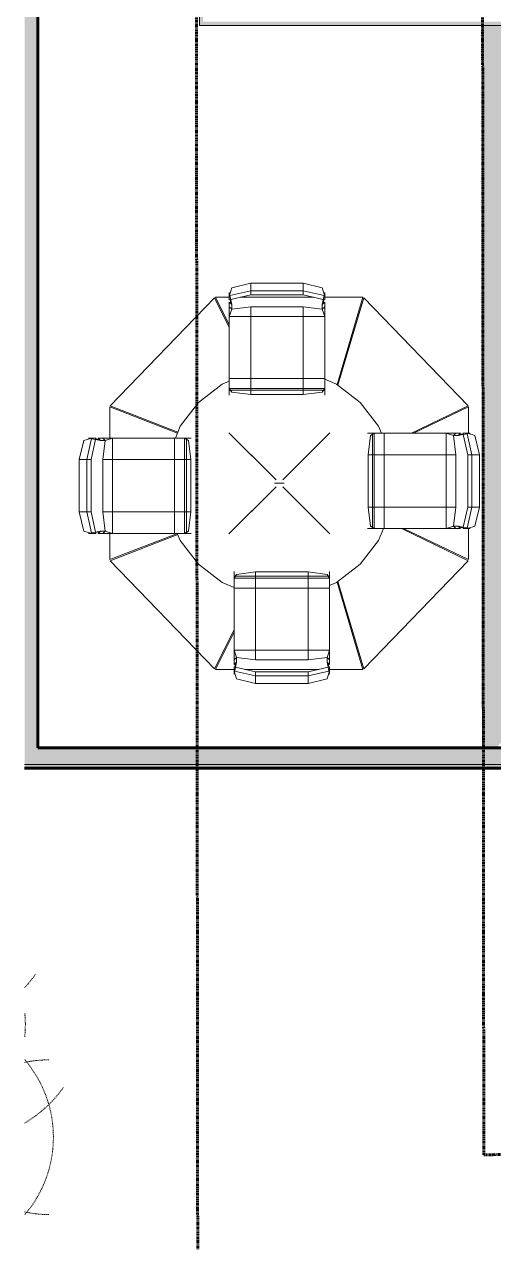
# Model space of a CAD drawing. Header units: inches. Extents: x -4061 to -1937, y 9836 to 11171.
# Drawn here: x -3963.4 to -3865.1, y 9871.2 to 10128 of the extents above; entities that cross this region are included whole.
import ezdxf

# ---------------------------------------------------------------- set-up
doc = ezdxf.new("R2010")
doc.units = ezdxf.units.IN
doc.header["$MEASUREMENT"] = 0
doc.linetypes.add('Dash', pattern=[0.25, 0.125, -0.125])
doc.linetypes.add('Double Dash 3_8_', pattern=[1, 0.375, -0.125, 0.125, -0.125, 0.125, -0.125])
for name, color, linetype, lineweight in [('0-1', 7, 'Continuous', 5), ('0-2', 7, 'Continuous', 9), ('0-3', 53, 'Continuous', 9), ('0-4', 250, 'Double Dash 3_8_', 60), ('A-DETL-GENF-HDLN-1', 53, 'Dash', 9), ('A-DETL-MBND-3', 7, 'Continuous', 9), ('A-DETL-MBND-5', 247, 'Continuous', 9), ('A-WALL-2', 250, 'Continuous', 60), ('A-WALL-3', 10, 'Continuous', 18), ('A-WALL-4', 23, 'Continuous', 5), ('A-WALL-5', 243, 'Continuous', 18), ('C-PROP-LINE-1', 250, 'Double Dash 3_8_', 60), ('L-SITE', 91, 'Continuous', 9)]:
    doc.layers.add(name, color=color, linetype=linetype, lineweight=lineweight)

# ---------------------------------------------------------------- blocks, each defined once
blk = doc.blocks.new('fountain grass 26747 - fountain grass 26747-V39-ENLARGED RCP - 1ST FLOOR PLAN - WEST')
at = {"layer": 'A-DETL-GENF-HDLN-1'}
for centre, radius, start, end in [((-25.61, 5.7), 26.24, 46.8696, 54.5466), ((0, 0), 25, 83.9269, 95.1074)]:
    blk.add_arc(centre, radius, start, end, dxfattribs=at)
blk = doc.blocks.new('fountain grass 26747 - fountain grass 26747-V40-ENLARGED RCP - 1ST FLOOR PLAN - WEST')
at = {"layer": 'A-DETL-GENF-HDLN-1'}
for centre, radius, start, end in [((-25.61, 5.7), 26.24, 30.3894, 54.5466), ((0, 0), 25, 49.5188, 130.5804), ((10.02, 24.25), 26.24, 180.4534, 191.6662), ((-10.02, 24.25), 26.24, 348.3338, 359.5466)]:
    blk.add_arc(centre, radius, start, end, dxfattribs=at)
blk = doc.blocks.new('CTR  - Topography_rvt-1-ENLARGED RCP - 1ST FLOOR PLAN - WEST')
at = {"layer": '0-3', "rotation": 270}
for name, p in [('fountain grass 26747 - fountain grass 26747-V39-ENLARGED RCP - 1ST FLOOR PLAN - WEST', (-3988.25, 9918.4)), ('fountain grass 26747 - fountain grass 26747-V40-ENLARGED RCP - 1ST FLOOR PLAN - WEST', (-3982.37, 9894.71))]:
    blk.add_blockref(name, p, dxfattribs=at)
blk = doc.blocks.new('Basic Wall _ EXT - FIBER CEMENT - SMALL - ___-2145935-ENLARGED RCP - 1ST FLOOR PLAN - WEST')
at = {"layer": 'A-DETL-MBND-5'}
h = blk.add_hatch(color=256, dxfattribs=at)
h.paths.add_polyline_path([(-3864.6, 9976.31), (-3861.81, 9979.14), (-3861.81, 10127.79), (-3867.29, 10127.79), (-3867.29, 9976.31)], flags=0)
h.paths.add_polyline_path([(-3867.29, 10242.61), (-3861.81, 10242.61), (-3861.81, 10348), (-3865.1, 10348), (-3865.1, 10358), (-3861.81, 10358), (-3861.81, 10626.99), (-3867.29, 10626.99), (-3867.29, 10247.01)], flags=0)
h.paths.add_polyline_path([(-3867.29, 10741.81), (-3861.81, 10741.81), (-3861.81, 10780.78), (-3865.1, 10780.78), (-3865.1, 10790.78), (-3861.81, 10790.78), (-3861.81, 10972.78), (-3867.29, 10972.78), (-3867.29, 10745.01)], flags=0)
at = {"layer": 'A-DETL-MBND-3'}
blk.add_line((-3867.29, 10127.79), (-3867.29, 9976.31), dxfattribs=at)
blk = doc.blocks.new('Outdoor Table01 - 02ZUTB01_dwg-1294291-ENLARGED RCP - 1ST FLOOR PLAN - WEST')
at = {"layer": 'L-SITE'}
for p, q in [((-7, 41.99), (-11, 40.99)), ((-7, 41.99), (4, 41.99)), ((-7, 41.99), (-7, 40.37)), ((4, 41.99), (8, 40.99)), ((4, 41.99), (4, 40.37)), ((-37.47, 16.26), (-15.64, 38.89)), ((-11.5, 30.7), (-15.64, 38.89)), ((-15.38, 39), (-11.5, 31.19)), ((-15.38, 39), (-11.5, 39)), ((-11, 37.5), (-11.5, 40)), ((-11.5, 39.5), (-11.5, 40)), ((-11.46, 39.24), (-11.5, 39.5)), ((-11.49, 39.42), (-11.5, 39.37)), ((-11.5, 39.37), (-11.5, 38.5)), ((-11.23, 38.56), (-11.5, 38.5)), ((-11, 40.99), (-11.42, 39.62)), ((-7, 40.37), (-11.38, 39.4)), ((-11.2, 37.7), (-11.34, 38.54)), ((-7, 39.5), (-11.21, 38.56)), ((-9.25, 39), (6.25, 39)), ((-7, 40.37), (4, 40.37)), ((-7, 40.37), (-7, 39.5)), ((4, 39.5), (-7, 39.5)), ((4, 40.37), (8.38, 39.4)), ((4, 40.37), (4, 39.5)), ((8.21, 38.56), (4, 39.5)), ((8.42, 39.62), (8, 40.99)), ((8.5, 40), (8, 37.5)), ((8.34, 38.54), (8.2, 37.7)), ((8.5, 38.5), (8.23, 38.56)), ((8.5, 39.5), (8.46, 39.24)), ((8.5, 39.37), (8.49, 39.42)), ((8.5, 39.5), (8.5, 40)), ((8.5, 39.37), (8.5, 38.5)), ((8.5, 39), (15.49, 39)), ((10.1, 20.71), (15.49, 39)), ((10.22, 20.61), (15.74, 38.89)), ((15.74, 38.89), (37.57, 16.26)), ((-11.5, 20), (-11.5, 38)), ((-11.5, 38), (-11, 37.5)), ((-11.5, 37), (-11.5, 38)), ((-11.5, 20.5), (-11.5, 37)), ((-11.5, 37), (-11, 36.5)), ((-11.5, 35), (-11, 36.5)), ((-11, 37.5), (-11, 36.5)), ((-7, 37), (-11, 36.5)), ((4, 37), (-7, 37)), ((-7, 37), (-7, 35)), ((8, 36.5), (4, 37)), ((4, 35), (4, 37)), ((8, 37.5), (8.5, 38)), ((8, 36.5), (8, 37.5)), ((8, 36.5), (8.5, 37)), ((8.5, 35), (8, 36.5)), ((8.5, 38), (8.5, 20)), ((8.5, 38), (8.5, 37)), ((8.5, 37), (8.5, 20.5)), ((-11.5, 22), (-11.5, 35)), ((-7, 35), (-11.5, 35)), ((4, 35), (-7, 35)), ((-7, 35), (-7, 22)), ((4, 22), (4, 35)), ((8.5, 35), (4, 35)), ((8.5, 22), (8.5, 35)), ((-14, 20.78), (-18.97, 16.97)), ((-11.5, 21.82), (-14, 20.78)), ((-11.5, 19.5), (-11.5, 23)), ((-11.5, 22), (-11.5, 18.5)), ((-11.5, 19.87), (-11.5, 22)), ((-7, 22), (-11.5, 22)), ((4, 22), (-7, 22)), ((-7, 22), (-7, 19.87)), ((4, 19.87), (4, 22)), ((8.5, 22), (4, 22)), ((8.5, 19.5), (8.5, 23)), ((8.5, 18.5), (8.5, 22)), ((8.5, 19.87), (8.5, 22)), ((10, 20.78), (8.5, 21.41)), ((14.97, 16.97), (10, 20.78)), ((-11.5, 19.5), (-11.5, 20.5)), ((-11.5, 20.5), (-11.5, 20)), ((-11.5, 18.5), (-11.5, 20)), ((-11, 19.09), (-11.5, 19.87)), ((-7, 19.87), (-11.5, 19.87)), ((-11.5, 19.5), (8.5, 19.5)), ((-11.5, 19.5), (8.5, 19.5)), ((-11.5, 18.5), (-11.5, 19.5)), ((-7, 18.59), (-11, 19.09)), ((4, 19.87), (-7, 19.87)), ((-7, 19.87), (-7, 18.59)), ((4, 18.59), (-7, 18.59)), ((8.5, 19.87), (4, 19.87)), ((4, 19.87), (4, 18.59)), ((8, 19.09), (4, 18.59)), ((8.5, 19.87), (8, 19.09)), ((8.5, 20.5), (8.5, 19.5)), ((8.5, 20.5), (8.5, 20)), ((8.5, 20), (8.5, 18.5)), ((8.5, 19.5), (8.5, 18.5)), ((-23.39, 10.54), (-37.57, 16)), ((-37.57, 10.31), (-37.57, 16)), ((-23.32, 10.71), (-37.47, 16.26)), ((-18.97, 16.97), (-22.78, 12)), ((18.78, 12), (14.97, 16.97)), ((23.61, 9.5), (37.57, 16.26)), ((24, 9.5), (37.68, 16)), ((37.68, 16), (37.68, 9.5)), ((-41.62, 10.42), (-42.99, 10)), ((-42.37, 6), (-41.4, 10.38)), ((-41.5, 10.5), (-42, 10.5)), ((-42, 10.5), (-39.5, 10)), ((-41.24, 10.46), (-41.5, 10.5)), ((-41.37, 10.5), (-41.42, 10.49)), ((-41.37, 10.5), (-40.5, 10.5)), ((-40.5, 10.5), (-40.56, 10.23)), ((-39.7, 10.2), (-40.54, 10.34)), ((-39.5, 10), (-40, 10.5)), ((-40, 10.5), (-22, 10.5)), ((-40, 10.5), (-39, 10.5)), ((-38.5, 10), (-39, 10.5)), ((-39, 10.5), (-22.5, 10.5)), ((-37, 10.5), (-38.5, 10)), ((-24, 10.5), (-37, 10.5)), ((-37, 10.5), (-37, 6)), ((-21.5, 10.5), (-25, 10.5)), ((-20.5, 10.5), (-24, 10.5)), ((-21.87, 10.5), (-24, 10.5)), ((-24, 10.5), (-24, 6)), ((-22.78, 12), (-23.41, 10.5)), ((-22.5, 10.5), (-21.5, 10.5)), ((-22.5, 10.5), (-22, 10.5)), ((-22, 10.5), (-20.5, 10.5)), ((-21.87, 10.5), (-21.09, 10)), ((-21.87, 10.5), (-21.87, 6)), ((-21.5, -9.5), (-21.5, 10.5)), ((-21.5, -9.5), (-21.5, 10.5)), ((-21.5, 10.5), (-20.5, 10.5)), ((-2.71, 0.71), (-12.61, 10.61)), ((-3.41, 1.41), (-12.61, 10.61)), ((-1.29, 0.71), (8.61, 10.61)), ((-0.59, 1.41), (8.61, 10.61)), ((19.82, 9.5), (18.78, 12)), ((-43.99, 6), (-42.99, 10)), ((-40.56, 10.21), (-41.5, 6)), ((-38.5, 10), (-39.5, 10)), ((-38.5, 10), (-39, 6)), ((-21.09, 10), (-20.59, 6)), ((20, 9.5), (16.5, 9.5)), ((16.5, 9.5), (18, 9.5)), ((16.5, 9.5), (17.5, 9.5)), ((16.59, 5), (17.09, 9)), ((17.09, 9), (17.87, 9.5)), ((17.5, 9.5), (17.5, -10.5)), ((17.5, 9.5), (17.5, -10.5)), ((17.5, 9.5), (21, 9.5)), ((17.5, 9.5), (18.5, 9.5)), ((17.87, 9.5), (20, 9.5)), ((17.87, 5), (17.87, 9.5)), ((18, 9.5), (36, 9.5)), ((18.5, 9.5), (18, 9.5)), ((18.5, 9.5), (35, 9.5)), ((20, 9.5), (33, 9.5)), ((20, 5), (20, 9.5)), ((33, 9.5), (34.5, 9)), ((33, 5), (33, 9.5)), ((35, 9.5), (34.5, 9)), ((35.5, 9), (34.5, 9)), ((35, 5), (34.5, 9)), ((35, 9.5), (36, 9.5)), ((36, 9.5), (35.5, 9)), ((35.5, 9), (38, 9.5)), ((35.7, 9.2), (36.54, 9.34)), ((37.37, 9.5), (36.5, 9.5)), ((36.56, 9.23), (36.5, 9.5)), ((37.5, 5), (36.56, 9.21)), ((37.24, 9.46), (37.5, 9.5)), ((37.42, 9.49), (37.37, 9.5)), ((38.37, 5), (37.4, 9.38)), ((37.5, 9.5), (38, 9.5)), ((38.99, 9), (37.62, 9.42)), ((37.68, 9.44), (37.68, 9.4)), ((38.99, 9), (39.99, 5)), ((-43.99, -5), (-43.99, 6)), ((-43.99, 6), (-42.37, 6)), ((-42.37, -5), (-42.37, 6)), ((-42.37, 6), (-41.5, 6)), ((-41.5, 6), (-41.5, -5)), ((-39, 6), (-39, -5)), ((-37, 6), (-39, 6)), ((-24, 6), (-37, 6)), ((-37, 6), (-37, -5)), ((-21.87, 6), (-24, 6)), ((-24, 6), (-24, -5)), ((-21.87, 6), (-20.59, 6)), ((-21.87, 6), (-21.87, -5)), ((-20.59, 6), (-20.59, -5)), ((16.59, -6), (16.59, 5)), ((17.87, 5), (16.59, 5)), ((17.87, -6), (17.87, 5)), ((20, 5), (17.87, 5)), ((20, -6), (20, 5)), ((33, 5), (20, 5)), ((33, -6), (33, 5)), ((35, 5), (33, 5)), ((35, -6), (35, 5)), ((37.5, -6), (37.5, 5)), ((38.37, 5), (37.5, 5)), ((39.99, 5), (38.37, 5)), ((38.37, 5), (38.37, -6)), ((39.99, 5), (39.99, -6)), ((-3.41, 1.41), (-2.71, 0.71)), ((-2.71, 0.71), (-3.41, 1.41)), ((-0.59, 1.41), (-1.29, 0.71)), ((-0.59, 1.41), (-1.29, 0.71)), ((-2.71, -0.71), (-12.61, -10.61)), ((-3.41, -1.41), (-12.61, -10.61)), ((-2.71, -0.71), (-3.41, -1.41)), ((-2.71, -0.71), (-3.41, -1.41)), ((-3, 0), (-1, 0)), ((-3, 0), (-1, 0)), ((-1.29, -0.71), (8.61, -10.61)), ((-1.29, -0.71), (-0.59, -1.41)), ((-1.29, -0.71), (-0.59, -1.41)), ((-0.59, -1.41), (8.61, -10.61)), ((-43.99, -5), (-42.99, -9)), ((-43.99, -5), (-42.37, -5)), ((-42.37, -5), (-41.4, -9.38)), ((-42.37, -5), (-41.5, -5)), ((-41.5, -5), (-40.56, -9.21)), ((-39, -5), (-38.5, -9)), ((-39, -5), (-37, -5)), ((-37, -5), (-24, -5)), ((-37, -5), (-37, -9.5)), ((-24, -5), (-21.87, -5)), ((-24, -5), (-24, -9.5)), ((-21.87, -5), (-20.59, -5)), ((-21.87, -5), (-21.87, -9.5)), ((-20.59, -5), (-21.09, -9)), ((17.09, -10), (16.59, -6)), ((17.87, -6), (16.59, -6)), ((17.87, -10.5), (17.87, -6)), ((17.87, -6), (20, -6)), ((20, -10.5), (20, -6)), ((20, -6), (33, -6)), ((33, -10.5), (33, -6)), ((33, -6), (35, -6)), ((34.5, -10), (35, -6)), ((36.56, -10.21), (37.5, -6)), ((38.37, -6), (37.4, -10.38)), ((38.37, -6), (37.5, -6)), ((39.99, -6), (38.37, -6)), ((39.99, -6), (38.99, -10)), ((-42.99, -9), (-41.62, -9.42)), ((-39.5, -9), (-42, -9.5)), ((-41.5, -9.5), (-42, -9.5)), ((-41.24, -9.46), (-41.5, -9.5)), ((-41.42, -9.49), (-41.37, -9.5)), ((-41.37, -9.5), (-40.5, -9.5)), ((-40.56, -9.23), (-40.5, -9.5)), ((-39.7, -9.2), (-40.54, -9.34)), ((-40, -9.5), (-39.5, -9)), ((-22, -9.5), (-40, -9.5)), ((-39, -9.5), (-40, -9.5)), ((-39.5, -9), (-38.5, -9)), ((-39, -9.5), (-38.5, -9)), ((-22.5, -9.5), (-39, -9.5)), ((-37, -9.5), (-38.5, -9)), ((-37.57, -16), (-37.57, -9.31)), ((-24, -9.5), (-37, -9.5)), ((-21.5, -9.5), (-25, -9.5)), ((-20.5, -9.5), (-24, -9.5)), ((-21.87, -9.5), (-24, -9.5)), ((-23.82, -9.5), (-22.78, -12)), ((-21.5, -9.5), (-22.5, -9.5)), ((-22.5, -9.5), (-22, -9.5)), ((-20.5, -9.5), (-22, -9.5)), ((-21.09, -9), (-21.87, -9.5)), ((-20.5, -9.5), (-21.5, -9.5)), ((17.87, -10.5), (17.09, -10)), ((33, -10.5), (34.5, -10)), ((34.5, -10), (35, -10.5)), ((34.5, -10), (35.5, -10)), ((38, -10.5), (35.5, -10)), ((35.5, -10), (36, -10.5)), ((36.54, -10.34), (35.7, -10.2)), ((36.5, -10.5), (36.56, -10.23)), ((38.99, -10), (37.62, -10.42)), ((-23.39, -10.54), (-37.57, -16)), ((-23.32, -10.71), (-37.47, -16.26)), ((-22.78, -12), (-18.97, -16.97)), ((14.97, -16.97), (18.78, -12)), ((18, -10.5), (16.5, -10.5)), ((16.5, -10.5), (20, -10.5)), ((17.5, -10.5), (16.5, -10.5)), ((18.5, -10.5), (17.5, -10.5)), ((17.5, -10.5), (21, -10.5)), ((17.87, -10.5), (20, -10.5)), ((36, -10.5), (18, -10.5)), ((18.5, -10.5), (18, -10.5)), ((35, -10.5), (18.5, -10.5)), ((18.78, -12), (19.41, -10.5)), ((20, -10.5), (33, -10.5)), ((25.68, -10.5), (37.57, -16.26)), ((26.1, -10.5), (37.68, -16)), ((36, -10.5), (35, -10.5)), ((37.37, -10.5), (36.5, -10.5)), ((37.5, -10.5), (37.24, -10.46)), ((37.42, -10.49), (37.37, -10.5)), ((37.5, -10.5), (38, -10.5)), ((37.68, -10.4), (37.68, -10.44)), ((37.68, -10.5), (37.68, -16)), ((-15.64, -38.89), (-37.47, -16.26)), ((-18.97, -16.97), (-14, -20.78)), ((10, -20.78), (14.97, -16.97)), ((37.57, -16.26), (15.74, -38.89)), ((-12.5, -20), (-12.5, -18.5)), ((-12.5, -18.5), (-12.5, -22)), ((-12.5, -19.5), (-12.5, -18.5)), ((-12.5, -19.87), (-12, -19.09)), ((7.5, -19.5), (-12.5, -19.5)), ((7.5, -19.5), (-12.5, -19.5)), ((-12.5, -20.5), (-12.5, -19.5)), ((-12.5, -19.5), (-12.5, -23)), ((-12.5, -19.87), (-12.5, -22)), ((-12.5, -19.87), (-8, -19.87)), ((-12.5, -38), (-12.5, -20)), ((-12.5, -20.5), (-12.5, -20)), ((-12.5, -37), (-12.5, -20.5)), ((-12, -19.09), (-8, -18.59)), ((-8, -18.59), (3, -18.59)), ((-8, -19.87), (-8, -18.59)), ((-8, -19.87), (-8, -22)), ((-8, -19.87), (3, -19.87)), ((3, -18.59), (7, -19.09)), ((3, -19.87), (3, -18.59)), ((3, -22), (3, -19.87)), ((3, -19.87), (7.5, -19.87)), ((7, -19.09), (7.5, -19.87)), ((7.5, -18.5), (7.5, -22)), ((7.5, -18.5), (7.5, -20)), ((7.5, -18.5), (7.5, -19.5)), ((7.5, -19.5), (7.5, -23)), ((7.5, -19.5), (7.5, -20.5)), ((7.5, -19.87), (7.5, -22)), ((7.5, -20), (7.5, -38)), ((7.5, -20.5), (7.5, -20)), ((7.5, -20.5), (7.5, -37)), ((-14, -20.78), (-12.5, -21.41)), ((-12.5, -22), (-12.5, -35)), ((-12.5, -22), (-8, -22)), ((-8, -22), (-8, -35)), ((-8, -22), (3, -22)), ((3, -35), (3, -22)), ((3, -22), (7.5, -22)), ((7.5, -21.82), (10, -20.78)), ((7.5, -22), (7.5, -35)), ((10.1, -20.71), (15.49, -39)), ((10.22, -20.61), (15.74, -38.89)), ((-12.5, -32.68), (-15.64, -38.89)), ((-12.5, -33.2), (-15.38, -39)), ((-12.5, -35), (-12, -36.5)), ((-12.5, -35), (-8, -35)), ((-8, -35), (-8, -37)), ((-8, -35), (3, -35)), ((3, -37), (3, -35)), ((3, -35), (7.5, -35)), ((7.5, -35), (7, -36.5)), ((-12, -36.5), (-12.5, -37)), ((-12.5, -38), (-12.5, -37)), ((-12.5, -40), (-12, -37.5)), ((-12, -37.5), (-12.5, -38)), ((-12.5, -39.37), (-12.5, -38.5)), ((-12.5, -38.5), (-12.23, -38.56)), ((-12.2, -37.7), (-12.34, -38.54)), ((-12, -36.5), (-12, -37.5)), ((-12, -36.5), (-8, -37)), ((-8, -37), (3, -37)), ((3, -37), (7, -36.5)), ((7.5, -37), (7, -36.5)), ((7, -37.5), (7, -36.5)), ((7.5, -38), (7, -37.5)), ((7, -37.5), (7.5, -40)), ((7.2, -37.7), (7.34, -38.54)), ((7.23, -38.56), (7.5, -38.5)), ((7.5, -37), (7.5, -38)), ((7.5, -39.37), (7.5, -38.5)), ((-12.5, -39), (-15.38, -39)), ((-12.46, -39.24), (-12.5, -39.5)), ((-12.49, -39.42), (-12.5, -39.37)), ((-12.5, -39.5), (-12.5, -40)), ((-12, -40.99), (-12.42, -39.62)), ((-8, -40.37), (-12.38, -39.4)), ((-12.21, -38.56), (-8, -39.5)), ((-8, -41.99), (-12, -40.99)), ((5.25, -39), (-10.25, -39)), ((-8, -39.5), (3, -39.5)), ((-8, -40.37), (-8, -39.5)), ((3, -40.37), (-8, -40.37)), ((-8, -41.99), (-8, -40.37)), ((3, -39.5), (7.21, -38.56)), ((3, -40.37), (7.38, -39.4)), ((3, -40.37), (3, -39.5)), ((3, -41.99), (3, -40.37)), ((7, -40.99), (3, -41.99)), ((7, -40.99), (7.42, -39.62)), ((7.46, -39.24), (7.5, -39.5)), ((7.49, -39.42), (7.5, -39.37)), ((15.49, -39), (7.5, -39)), ((7.5, -39.5), (7.5, -40)), ((3, -41.99), (-8, -41.99))]:
    blk.add_line(p, q, dxfattribs=at)
blk = doc.blocks.new('Outdoor Table01 - Outdoor Table01-1899970-ENLARGED RCP - 1ST FLOOR PLAN - WEST')
at = {"extrusion": (0, 0, -1), "zscale": -1, "rotation": 180}
blk.add_blockref('Outdoor Table01 - 02ZUTB01_dwg-1294291-ENLARGED RCP - 1ST FLOOR PLAN - WEST', (0, 0), dxfattribs=at)
blk = doc.blocks.new('Family - ___-1878357-ENLARGED RCP - 1ST FLOOR PLAN - WEST')
at = {"layer": 'C-PROP-LINE-1'}
for p, q in [((-3928.37, 11073.88), (-3927.11, 9871.17)), ((-3868.35, 11073.88), (-3867.12, 9890.98)), ((-3867.12, 9890.98), (-2001.31, 9946.84))]:
    blk.add_line(p, q, dxfattribs=at)
blk = doc.blocks.new('CTR - 1st Phase - Shell_rvt-1-ENLARGED RCP - 1ST FLOOR PLAN - WEST')
at = {"layer": 'A-WALL-4'}
for points in [[(-3963.42, 9972.81), (-3960.6, 9972.81), (-3960.6, 10167.56), (-3963.42, 10167.56), (-3963.42, 9973.5)], [(-3863.78, 10127.79), (-3860.91, 10127.79), (-3860.91, 10128.54), (-3925.97, 10128.54), (-3925.97, 10132.04), (-3926.72, 10132.04), (-3926.72, 10127.79), (-3871.44, 10127.79)], [(-3902.1, 9972.06), (-3831.32, 9972.06), (-3831.32, 9976.31), (-3832.07, 9976.31), (-3832.07, 9972.81), (-3963.42, 9972.81), (-3963.42, 9972.06), (-3960.6, 9972.06)]]:
    blk.add_hatch(color=256, dxfattribs=at).paths.add_polyline_path(points, flags=0)
at = {"layer": 'A-WALL-5'}
blk.add_hatch(color=256, dxfattribs=at).paths.add_polyline_path([(-3856.11, 9972.81), (-3832.07, 9972.81), (-3832.07, 9976.31), (-3960.6, 9976.31), (-3960.6, 9972.81), (-3871.44, 9972.81)], flags=0)
at = {"layer": 'A-WALL-2'}
for p, q in [((-3960.6, 10164.06), (-3960.6, 9976.31)), ((-3960.6, 9976.31), (-3832.07, 9976.31)), ((-3960.6, 9972.06), (-3963.42, 9972.06)), ((-3831.32, 9972.06), (-3960.6, 9972.06))]:
    blk.add_line(p, q, dxfattribs=at)
at = {"layer": 'A-WALL-3'}
for p, q in [((-3926.72, 10127.79), (-3926.72, 10132.04)), ((-3926.72, 10127.79), (-3860.91, 10127.79)), ((-3963.42, 9972.81), (-3960.6, 9972.81)), ((-3832.07, 9972.81), (-3960.6, 9972.81))]:
    blk.add_line(p, q, dxfattribs=at)
at = {"layer": '0-2'}
for name, p in [('Basic Wall _ EXT - FIBER CEMENT - SMALL - ___-2145935-ENLARGED RCP - 1ST FLOOR PLAN - WEST', (0, 0)), ('Outdoor Table01 - Outdoor Table01-1899970-ENLARGED RCP - 1ST FLOOR PLAN - WEST', (-3907.98, 10031.79))]:
    blk.add_blockref(name, p, dxfattribs=at)
at = {"layer": '0-4'}
blk.add_blockref('Family - ___-1878357-ENLARGED RCP - 1ST FLOOR PLAN - WEST', (0, 0), dxfattribs=at)

msp = doc.modelspace()

# ---------------------------------------------------------------- block references
at = {"layer": '0-1'}
for name in ['CTR - 1st Phase - Shell_rvt-1-ENLARGED RCP - 1ST FLOOR PLAN - WEST', 'CTR  - Topography_rvt-1-ENLARGED RCP - 1ST FLOOR PLAN - WEST']:
    msp.add_blockref(name, (0, 0), dxfattribs=at)

doc.saveas('drawing.dxf')
